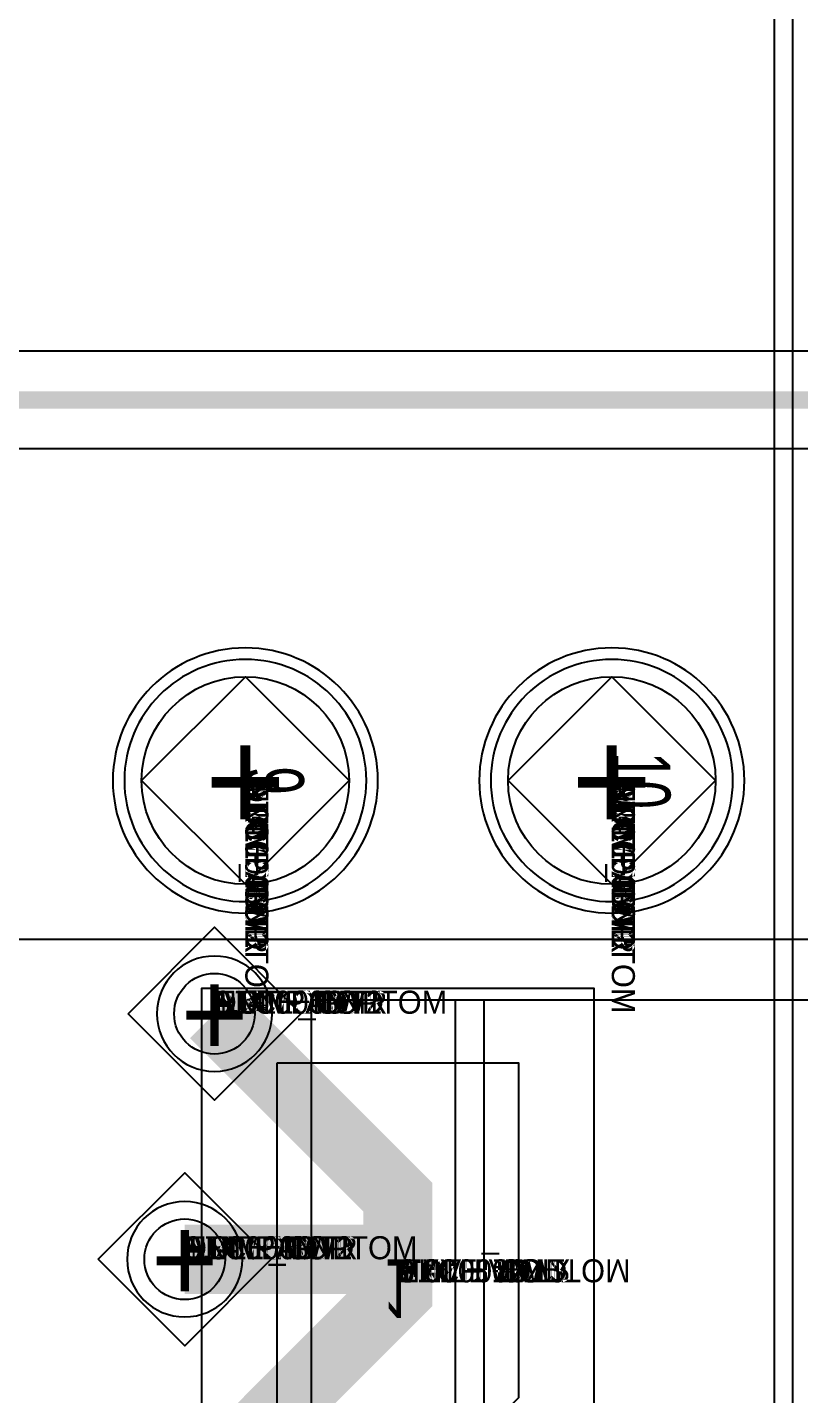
# Model space of a CAD drawing. Extents: x 0 to 323, y 0 to 320.
# Drawn here: x 159.57 to 166.27, y 93.88 to 105.73 of the extents above; entities that cross this region are included whole.
import ezdxf
from ezdxf.enums import TextEntityAlignment as Align

# ---------------------------------------------------------------- set-up
doc = ezdxf.new("R2010")
doc.units = 0
doc.header["$MEASUREMENT"] = 0
doc.layers.get('0').update_dxf_attribs({"linetype": 'CONTINUOUS'})
for name, color, linetype in [('CDN_FIGURES', 7, 'CONTINUOUS'), ('ETCH_BOTTOM', 7, 'CONTINUOUS'), ('ETCH_GND', 3, 'CONTINUOUS'), ('ETCH_INT1', 4, 'CONTINUOUS'), ('ETCH_INT2', 5, 'CONTINUOUS'), ('ETCH_PWR', 6, 'CONTINUOUS'), ('ETCH_TOP', 2, 'CONTINUOUS'), ('MANUFACTURING_NCLEGEND-1-6', 8, 'CONTINUOUS'), ('PACKAGE_GEOMETRY_ASSEMBLY_TOP', 11, 'CONTINUOUS'), ('PACKAGE_GEOMETRY_PIN_NUMBER', 9, 'CONTINUOUS')]:
    doc.layers.add(name, color=color, linetype=linetype)

# ---------------------------------------------------------------- blocks, each defined once
blk = doc.blocks.new('PAD_INFO')
for tag in ['SHAPE_TYPE', 'PAD_HEIGHT', 'PAD_LAYER', 'PAD_TYPE', 'PAD_WIDTH']:
    blk.add_attdef(tag, (0, 0), '', height=0.2)
at = {"flags": 2}
blk.add_attdef('CDN_TYPE', (0, 0), '', height=0.2, dxfattribs=at)
blk = doc.blocks.new('DRILL_INFO')
at = {"flags": 2}
blk.add_attdef('CDN_TYPE', (0, 0), '', height=0.2, dxfattribs=at)
for tag in ['FSHAPE', 'FCHAR', 'DRILL_HEIGHT', 'DIAMETER', 'PLATED', 'DRILL_WIDTH']:
    blk.add_attdef(tag, (0, 0), '', height=0.2)
blk = doc.blocks.new('VIA0700X0300')
at = {"layer": 'ETCH_BOTTOM'}
blk.add_circle((0, 0), 0.35, dxfattribs=at)
at = {"layer": 'ETCH_GND'}
blk.add_circle((0, 0), 0.35, dxfattribs=at)
at = {"layer": 'ETCH_INT1'}
blk.add_circle((0, 0), 0.35, dxfattribs=at)
at = {"layer": 'ETCH_INT2'}
blk.add_circle((0, 0), 0.35, dxfattribs=at)
at = {"layer": 'ETCH_PWR'}
blk.add_circle((0, 0), 0.35, dxfattribs=at)
at = {"layer": 'ETCH_TOP'}
blk.add_circle((0, 0), 0.35, dxfattribs=at)
ref = blk.add_blockref('PAD_INFO', (0, 0))
ref.add_attrib('PAD_LAYER', 'ETCH_TOP', (0, 0), dxfattribs={"height": 0.2})
ref.add_attrib('SHAPE_TYPE', 'NULL', (0, 0), dxfattribs={"height": 0.2})
ref.add_attrib('PAD_TYPE', 'ANTIPAD', (0, 0), dxfattribs={"height": 0.2})
ref.add_attrib('PAD_WIDTH', '0.000000', (0, 0), dxfattribs={"height": 0.2})
ref.add_attrib('PAD_HEIGHT', '0.000000', (0, 0), dxfattribs={"height": 0.2})
ref = blk.add_blockref('PAD_INFO', (0, 0))
ref.add_attrib('PAD_LAYER', 'ETCH_GND', (0, 0), dxfattribs={"height": 0.2})
ref.add_attrib('SHAPE_TYPE', 'NULL', (0, 0), dxfattribs={"height": 0.2})
ref.add_attrib('PAD_TYPE', 'ANTIPAD', (0, 0), dxfattribs={"height": 0.2})
ref.add_attrib('PAD_WIDTH', '0.000000', (0, 0), dxfattribs={"height": 0.2})
ref.add_attrib('PAD_HEIGHT', '0.000000', (0, 0), dxfattribs={"height": 0.2})
ref = blk.add_blockref('PAD_INFO', (0, 0))
ref.add_attrib('PAD_LAYER', 'ETCH_INT1', (0, 0), dxfattribs={"height": 0.2})
ref.add_attrib('SHAPE_TYPE', 'NULL', (0, 0), dxfattribs={"height": 0.2})
ref.add_attrib('PAD_TYPE', 'ANTIPAD', (0, 0), dxfattribs={"height": 0.2})
ref.add_attrib('PAD_WIDTH', '0.000000', (0, 0), dxfattribs={"height": 0.2})
ref.add_attrib('PAD_HEIGHT', '0.000000', (0, 0), dxfattribs={"height": 0.2})
ref = blk.add_blockref('PAD_INFO', (0, 0))
ref.add_attrib('PAD_LAYER', 'ETCH_INT2', (0, 0), dxfattribs={"height": 0.2})
ref.add_attrib('SHAPE_TYPE', 'NULL', (0, 0), dxfattribs={"height": 0.2})
ref.add_attrib('PAD_TYPE', 'ANTIPAD', (0, 0), dxfattribs={"height": 0.2})
ref.add_attrib('PAD_WIDTH', '0.000000', (0, 0), dxfattribs={"height": 0.2})
ref.add_attrib('PAD_HEIGHT', '0.000000', (0, 0), dxfattribs={"height": 0.2})
ref = blk.add_blockref('PAD_INFO', (0, 0))
ref.add_attrib('PAD_LAYER', 'ETCH_PWR', (0, 0), dxfattribs={"height": 0.2})
ref.add_attrib('SHAPE_TYPE', 'NULL', (0, 0), dxfattribs={"height": 0.2})
ref.add_attrib('PAD_TYPE', 'ANTIPAD', (0, 0), dxfattribs={"height": 0.2})
ref.add_attrib('PAD_WIDTH', '0.000000', (0, 0), dxfattribs={"height": 0.2})
ref.add_attrib('PAD_HEIGHT', '0.000000', (0, 0), dxfattribs={"height": 0.2})
ref = blk.add_blockref('PAD_INFO', (0, 0))
ref.add_attrib('PAD_LAYER', 'ETCH_BOTTOM', (0, 0), dxfattribs={"height": 0.2})
ref.add_attrib('SHAPE_TYPE', 'NULL', (0, 0), dxfattribs={"height": 0.2})
ref.add_attrib('PAD_TYPE', 'ANTIPAD', (0, 0), dxfattribs={"height": 0.2})
ref.add_attrib('PAD_WIDTH', '0.000000', (0, 0), dxfattribs={"height": 0.2})
ref.add_attrib('PAD_HEIGHT', '0.000000', (0, 0), dxfattribs={"height": 0.2})
ref = blk.add_blockref('PAD_INFO', (0, 0))
ref.add_attrib('PAD_LAYER', 'ETCH_TOP', (0, 0), dxfattribs={"height": 0.2})
ref.add_attrib('SHAPE_TYPE', 'NULL', (0, 0), dxfattribs={"height": 0.2})
ref.add_attrib('PAD_TYPE', 'THERMAL', (0, 0), dxfattribs={"height": 0.2})
ref.add_attrib('PAD_WIDTH', '0.000000', (0, 0), dxfattribs={"height": 0.2})
ref.add_attrib('PAD_HEIGHT', '0.000000', (0, 0), dxfattribs={"height": 0.2})
ref = blk.add_blockref('PAD_INFO', (0, 0))
ref.add_attrib('PAD_LAYER', 'ETCH_GND', (0, 0), dxfattribs={"height": 0.2})
ref.add_attrib('SHAPE_TYPE', 'NULL', (0, 0), dxfattribs={"height": 0.2})
ref.add_attrib('PAD_TYPE', 'THERMAL', (0, 0), dxfattribs={"height": 0.2})
ref.add_attrib('PAD_WIDTH', '0.000000', (0, 0), dxfattribs={"height": 0.2})
ref.add_attrib('PAD_HEIGHT', '0.000000', (0, 0), dxfattribs={"height": 0.2})
ref = blk.add_blockref('PAD_INFO', (0, 0))
ref.add_attrib('PAD_LAYER', 'ETCH_INT1', (0, 0), dxfattribs={"height": 0.2})
ref.add_attrib('SHAPE_TYPE', 'NULL', (0, 0), dxfattribs={"height": 0.2})
ref.add_attrib('PAD_TYPE', 'THERMAL', (0, 0), dxfattribs={"height": 0.2})
ref.add_attrib('PAD_WIDTH', '0.000000', (0, 0), dxfattribs={"height": 0.2})
ref.add_attrib('PAD_HEIGHT', '0.000000', (0, 0), dxfattribs={"height": 0.2})
ref = blk.add_blockref('PAD_INFO', (0, 0))
ref.add_attrib('PAD_LAYER', 'ETCH_INT2', (0, 0), dxfattribs={"height": 0.2})
ref.add_attrib('SHAPE_TYPE', 'NULL', (0, 0), dxfattribs={"height": 0.2})
ref.add_attrib('PAD_TYPE', 'THERMAL', (0, 0), dxfattribs={"height": 0.2})
ref.add_attrib('PAD_WIDTH', '0.000000', (0, 0), dxfattribs={"height": 0.2})
ref.add_attrib('PAD_HEIGHT', '0.000000', (0, 0), dxfattribs={"height": 0.2})
ref = blk.add_blockref('PAD_INFO', (0, 0))
ref.add_attrib('PAD_LAYER', 'ETCH_PWR', (0, 0), dxfattribs={"height": 0.2})
ref.add_attrib('SHAPE_TYPE', 'NULL', (0, 0), dxfattribs={"height": 0.2})
ref.add_attrib('PAD_TYPE', 'THERMAL', (0, 0), dxfattribs={"height": 0.2})
ref.add_attrib('PAD_WIDTH', '0.000000', (0, 0), dxfattribs={"height": 0.2})
ref.add_attrib('PAD_HEIGHT', '0.000000', (0, 0), dxfattribs={"height": 0.2})
ref = blk.add_blockref('PAD_INFO', (0, 0))
ref.add_attrib('PAD_LAYER', 'ETCH_BOTTOM', (0, 0), dxfattribs={"height": 0.2})
ref.add_attrib('SHAPE_TYPE', 'NULL', (0, 0), dxfattribs={"height": 0.2})
ref.add_attrib('PAD_TYPE', 'THERMAL', (0, 0), dxfattribs={"height": 0.2})
ref.add_attrib('PAD_WIDTH', '0.000000', (0, 0), dxfattribs={"height": 0.2})
ref.add_attrib('PAD_HEIGHT', '0.000000', (0, 0), dxfattribs={"height": 0.2})
ref = blk.add_blockref('PAD_INFO', (0, 0))
ref.add_attrib('PAD_LAYER', 'ETCH_TOP', (0, 0), dxfattribs={"height": 0.2})
ref.add_attrib('SHAPE_TYPE', 'CIRCLE', (0, 0), dxfattribs={"height": 0.2})
ref.add_attrib('PAD_TYPE', 'REGULAR', (0, 0), dxfattribs={"height": 0.2})
ref.add_attrib('PAD_WIDTH', '0.700000', (0, 0), dxfattribs={"height": 0.2})
ref.add_attrib('PAD_HEIGHT', '0.700000', (0, 0), dxfattribs={"height": 0.2})
ref = blk.add_blockref('PAD_INFO', (0, 0))
ref.add_attrib('PAD_LAYER', 'ETCH_GND', (0, 0), dxfattribs={"height": 0.2})
ref.add_attrib('SHAPE_TYPE', 'CIRCLE', (0, 0), dxfattribs={"height": 0.2})
ref.add_attrib('PAD_TYPE', 'REGULAR', (0, 0), dxfattribs={"height": 0.2})
ref.add_attrib('PAD_WIDTH', '0.700000', (0, 0), dxfattribs={"height": 0.2})
ref.add_attrib('PAD_HEIGHT', '0.700000', (0, 0), dxfattribs={"height": 0.2})
ref = blk.add_blockref('PAD_INFO', (0, 0))
ref.add_attrib('PAD_LAYER', 'ETCH_INT1', (0, 0), dxfattribs={"height": 0.2})
ref.add_attrib('SHAPE_TYPE', 'CIRCLE', (0, 0), dxfattribs={"height": 0.2})
ref.add_attrib('PAD_TYPE', 'REGULAR', (0, 0), dxfattribs={"height": 0.2})
ref.add_attrib('PAD_WIDTH', '0.700000', (0, 0), dxfattribs={"height": 0.2})
ref.add_attrib('PAD_HEIGHT', '0.700000', (0, 0), dxfattribs={"height": 0.2})
ref = blk.add_blockref('PAD_INFO', (0, 0))
ref.add_attrib('PAD_LAYER', 'ETCH_INT2', (0, 0), dxfattribs={"height": 0.2})
ref.add_attrib('SHAPE_TYPE', 'CIRCLE', (0, 0), dxfattribs={"height": 0.2})
ref.add_attrib('PAD_TYPE', 'REGULAR', (0, 0), dxfattribs={"height": 0.2})
ref.add_attrib('PAD_WIDTH', '0.700000', (0, 0), dxfattribs={"height": 0.2})
ref.add_attrib('PAD_HEIGHT', '0.700000', (0, 0), dxfattribs={"height": 0.2})
ref = blk.add_blockref('PAD_INFO', (0, 0))
ref.add_attrib('PAD_LAYER', 'ETCH_PWR', (0, 0), dxfattribs={"height": 0.2})
ref.add_attrib('SHAPE_TYPE', 'CIRCLE', (0, 0), dxfattribs={"height": 0.2})
ref.add_attrib('PAD_TYPE', 'REGULAR', (0, 0), dxfattribs={"height": 0.2})
ref.add_attrib('PAD_WIDTH', '0.700000', (0, 0), dxfattribs={"height": 0.2})
ref.add_attrib('PAD_HEIGHT', '0.700000', (0, 0), dxfattribs={"height": 0.2})
ref = blk.add_blockref('PAD_INFO', (0, 0))
ref.add_attrib('PAD_LAYER', 'ETCH_BOTTOM', (0, 0), dxfattribs={"height": 0.2})
ref.add_attrib('SHAPE_TYPE', 'CIRCLE', (0, 0), dxfattribs={"height": 0.2})
ref.add_attrib('PAD_TYPE', 'REGULAR', (0, 0), dxfattribs={"height": 0.2})
ref.add_attrib('PAD_WIDTH', '0.700000', (0, 0), dxfattribs={"height": 0.2})
ref.add_attrib('PAD_HEIGHT', '0.700000', (0, 0), dxfattribs={"height": 0.2})
ref = blk.add_blockref('DRILL_INFO', (0, 0))
ref.add_attrib('DIAMETER', '0.300000', (0, 0), dxfattribs={"height": 0.2})
ref.add_attrib('PLATED', 'PLATED', (0, 0), dxfattribs={"height": 0.2})
ref.add_attrib('FSHAPE', 'DIAMOND', (0, 0), dxfattribs={"height": 0.2})
ref.add_attrib('FCHAR', '+', (0, 0), dxfattribs={"height": 0.2})
ref.add_attrib('DRILL_WIDTH', '1.500000', (0, 0), dxfattribs={"height": 0.2})
ref.add_attrib('DRILL_HEIGHT', '1.500000', (0, 0), dxfattribs={"height": 0.2})
for tag in ['CDN_TYPE', 'PIN']:
    blk.add_attdef(tag, (0, 0), '', height=0.2)
at = {"flags": 2}
for tag in ['PSTKNAME', 'BBV']:
    blk.add_attdef(tag, (0, 0), '', height=0.2, dxfattribs=at)
blk = doc.blocks.new('FIGURE_DIAMOND')
at = {"layer": 'CDN_FIGURES'}
blk.add_lwpolyline([(-0.5, 0), (0, 0.5), (0.5, 0), (0, -0.5)], close=True, dxfattribs=at)
blk = doc.blocks.new('RC2100X3400TS_C1')
for tag in ['CDN_TYPE', 'PIN']:
    blk.add_attdef(tag, (0, 0), '', height=0.2)
at = {"flags": 2}
for tag in ['PSTKNAME', 'BBV']:
    blk.add_attdef(tag, (0, 0), '', height=0.2, dxfattribs=at)
blk = doc.blocks.new('RC2100X3400TS_C')
at = {"layer": 'ETCH_TOP'}
blk.add_lwpolyline([(-1.05, -1.7), (-1.05, 1.7), (0.55, 1.7), (1.05, 1.2), (1.05, -1.7)], close=True, dxfattribs=at)
ref = blk.add_blockref('PAD_INFO', (0, 0))
ref.add_attrib('PAD_LAYER', 'ETCH_TOP', (0, 0), dxfattribs={"height": 0.2})
ref.add_attrib('SHAPE_TYPE', 'NULL', (0, 0), dxfattribs={"height": 0.2})
ref.add_attrib('PAD_TYPE', 'ANTIPAD', (0, 0), dxfattribs={"height": 0.2})
ref.add_attrib('PAD_WIDTH', '0.000000', (0, 0), dxfattribs={"height": 0.2})
ref.add_attrib('PAD_HEIGHT', '0.000000', (0, 0), dxfattribs={"height": 0.2})
ref = blk.add_blockref('PAD_INFO', (0, 0))
ref.add_attrib('PAD_LAYER', 'ETCH_GND', (0, 0), dxfattribs={"height": 0.2})
ref.add_attrib('SHAPE_TYPE', 'NULL', (0, 0), dxfattribs={"height": 0.2})
ref.add_attrib('PAD_TYPE', 'ANTIPAD', (0, 0), dxfattribs={"height": 0.2})
ref.add_attrib('PAD_WIDTH', '0.000000', (0, 0), dxfattribs={"height": 0.2})
ref.add_attrib('PAD_HEIGHT', '0.000000', (0, 0), dxfattribs={"height": 0.2})
ref = blk.add_blockref('PAD_INFO', (0, 0))
ref.add_attrib('PAD_LAYER', 'ETCH_INT1', (0, 0), dxfattribs={"height": 0.2})
ref.add_attrib('SHAPE_TYPE', 'NULL', (0, 0), dxfattribs={"height": 0.2})
ref.add_attrib('PAD_TYPE', 'ANTIPAD', (0, 0), dxfattribs={"height": 0.2})
ref.add_attrib('PAD_WIDTH', '0.000000', (0, 0), dxfattribs={"height": 0.2})
ref.add_attrib('PAD_HEIGHT', '0.000000', (0, 0), dxfattribs={"height": 0.2})
ref = blk.add_blockref('PAD_INFO', (0, 0))
ref.add_attrib('PAD_LAYER', 'ETCH_INT2', (0, 0), dxfattribs={"height": 0.2})
ref.add_attrib('SHAPE_TYPE', 'NULL', (0, 0), dxfattribs={"height": 0.2})
ref.add_attrib('PAD_TYPE', 'ANTIPAD', (0, 0), dxfattribs={"height": 0.2})
ref.add_attrib('PAD_WIDTH', '0.000000', (0, 0), dxfattribs={"height": 0.2})
ref.add_attrib('PAD_HEIGHT', '0.000000', (0, 0), dxfattribs={"height": 0.2})
ref = blk.add_blockref('PAD_INFO', (0, 0))
ref.add_attrib('PAD_LAYER', 'ETCH_PWR', (0, 0), dxfattribs={"height": 0.2})
ref.add_attrib('SHAPE_TYPE', 'NULL', (0, 0), dxfattribs={"height": 0.2})
ref.add_attrib('PAD_TYPE', 'ANTIPAD', (0, 0), dxfattribs={"height": 0.2})
ref.add_attrib('PAD_WIDTH', '0.000000', (0, 0), dxfattribs={"height": 0.2})
ref.add_attrib('PAD_HEIGHT', '0.000000', (0, 0), dxfattribs={"height": 0.2})
ref = blk.add_blockref('PAD_INFO', (0, 0))
ref.add_attrib('PAD_LAYER', 'ETCH_BOTTOM', (0, 0), dxfattribs={"height": 0.2})
ref.add_attrib('SHAPE_TYPE', 'NULL', (0, 0), dxfattribs={"height": 0.2})
ref.add_attrib('PAD_TYPE', 'ANTIPAD', (0, 0), dxfattribs={"height": 0.2})
ref.add_attrib('PAD_WIDTH', '0.000000', (0, 0), dxfattribs={"height": 0.2})
ref.add_attrib('PAD_HEIGHT', '0.000000', (0, 0), dxfattribs={"height": 0.2})
ref = blk.add_blockref('PAD_INFO', (0, 0))
ref.add_attrib('PAD_LAYER', 'ETCH_TOP', (0, 0), dxfattribs={"height": 0.2})
ref.add_attrib('SHAPE_TYPE', 'NULL', (0, 0), dxfattribs={"height": 0.2})
ref.add_attrib('PAD_TYPE', 'THERMAL', (0, 0), dxfattribs={"height": 0.2})
ref.add_attrib('PAD_WIDTH', '0.000000', (0, 0), dxfattribs={"height": 0.2})
ref.add_attrib('PAD_HEIGHT', '0.000000', (0, 0), dxfattribs={"height": 0.2})
ref = blk.add_blockref('PAD_INFO', (0, 0))
ref.add_attrib('PAD_LAYER', 'ETCH_GND', (0, 0), dxfattribs={"height": 0.2})
ref.add_attrib('SHAPE_TYPE', 'NULL', (0, 0), dxfattribs={"height": 0.2})
ref.add_attrib('PAD_TYPE', 'THERMAL', (0, 0), dxfattribs={"height": 0.2})
ref.add_attrib('PAD_WIDTH', '0.000000', (0, 0), dxfattribs={"height": 0.2})
ref.add_attrib('PAD_HEIGHT', '0.000000', (0, 0), dxfattribs={"height": 0.2})
ref = blk.add_blockref('PAD_INFO', (0, 0))
ref.add_attrib('PAD_LAYER', 'ETCH_INT1', (0, 0), dxfattribs={"height": 0.2})
ref.add_attrib('SHAPE_TYPE', 'NULL', (0, 0), dxfattribs={"height": 0.2})
ref.add_attrib('PAD_TYPE', 'THERMAL', (0, 0), dxfattribs={"height": 0.2})
ref.add_attrib('PAD_WIDTH', '0.000000', (0, 0), dxfattribs={"height": 0.2})
ref.add_attrib('PAD_HEIGHT', '0.000000', (0, 0), dxfattribs={"height": 0.2})
ref = blk.add_blockref('PAD_INFO', (0, 0))
ref.add_attrib('PAD_LAYER', 'ETCH_INT2', (0, 0), dxfattribs={"height": 0.2})
ref.add_attrib('SHAPE_TYPE', 'NULL', (0, 0), dxfattribs={"height": 0.2})
ref.add_attrib('PAD_TYPE', 'THERMAL', (0, 0), dxfattribs={"height": 0.2})
ref.add_attrib('PAD_WIDTH', '0.000000', (0, 0), dxfattribs={"height": 0.2})
ref.add_attrib('PAD_HEIGHT', '0.000000', (0, 0), dxfattribs={"height": 0.2})
ref = blk.add_blockref('PAD_INFO', (0, 0))
ref.add_attrib('PAD_LAYER', 'ETCH_PWR', (0, 0), dxfattribs={"height": 0.2})
ref.add_attrib('SHAPE_TYPE', 'NULL', (0, 0), dxfattribs={"height": 0.2})
ref.add_attrib('PAD_TYPE', 'THERMAL', (0, 0), dxfattribs={"height": 0.2})
ref.add_attrib('PAD_WIDTH', '0.000000', (0, 0), dxfattribs={"height": 0.2})
ref.add_attrib('PAD_HEIGHT', '0.000000', (0, 0), dxfattribs={"height": 0.2})
ref = blk.add_blockref('PAD_INFO', (0, 0))
ref.add_attrib('PAD_LAYER', 'ETCH_BOTTOM', (0, 0), dxfattribs={"height": 0.2})
ref.add_attrib('SHAPE_TYPE', 'NULL', (0, 0), dxfattribs={"height": 0.2})
ref.add_attrib('PAD_TYPE', 'THERMAL', (0, 0), dxfattribs={"height": 0.2})
ref.add_attrib('PAD_WIDTH', '0.000000', (0, 0), dxfattribs={"height": 0.2})
ref.add_attrib('PAD_HEIGHT', '0.000000', (0, 0), dxfattribs={"height": 0.2})
ref = blk.add_blockref('PAD_INFO', (0, 0))
ref.add_attrib('PAD_LAYER', 'ETCH_TOP', (0, 0), dxfattribs={"height": 0.2})
ref.add_attrib('SHAPE_TYPE', 'SHAPE', (0, 0), dxfattribs={"height": 0.2})
ref.add_attrib('PAD_TYPE', 'REGULAR', (0, 0), dxfattribs={"height": 0.2})
ref.add_attrib('PAD_WIDTH', '2.100000', (0, 0), dxfattribs={"height": 0.2})
ref.add_attrib('PAD_HEIGHT', '3.400000', (0, 0), dxfattribs={"height": 0.2})
ref = blk.add_blockref('PAD_INFO', (0, 0))
ref.add_attrib('PAD_LAYER', 'ETCH_GND', (0, 0), dxfattribs={"height": 0.2})
ref.add_attrib('SHAPE_TYPE', 'NULL', (0, 0), dxfattribs={"height": 0.2})
ref.add_attrib('PAD_TYPE', 'REGULAR', (0, 0), dxfattribs={"height": 0.2})
ref.add_attrib('PAD_WIDTH', '0.000000', (0, 0), dxfattribs={"height": 0.2})
ref.add_attrib('PAD_HEIGHT', '0.000000', (0, 0), dxfattribs={"height": 0.2})
ref = blk.add_blockref('PAD_INFO', (0, 0))
ref.add_attrib('PAD_LAYER', 'ETCH_INT1', (0, 0), dxfattribs={"height": 0.2})
ref.add_attrib('SHAPE_TYPE', 'NULL', (0, 0), dxfattribs={"height": 0.2})
ref.add_attrib('PAD_TYPE', 'REGULAR', (0, 0), dxfattribs={"height": 0.2})
ref.add_attrib('PAD_WIDTH', '0.000000', (0, 0), dxfattribs={"height": 0.2})
ref.add_attrib('PAD_HEIGHT', '0.000000', (0, 0), dxfattribs={"height": 0.2})
ref = blk.add_blockref('PAD_INFO', (0, 0))
ref.add_attrib('PAD_LAYER', 'ETCH_INT2', (0, 0), dxfattribs={"height": 0.2})
ref.add_attrib('SHAPE_TYPE', 'NULL', (0, 0), dxfattribs={"height": 0.2})
ref.add_attrib('PAD_TYPE', 'REGULAR', (0, 0), dxfattribs={"height": 0.2})
ref.add_attrib('PAD_WIDTH', '0.000000', (0, 0), dxfattribs={"height": 0.2})
ref.add_attrib('PAD_HEIGHT', '0.000000', (0, 0), dxfattribs={"height": 0.2})
ref = blk.add_blockref('PAD_INFO', (0, 0))
ref.add_attrib('PAD_LAYER', 'ETCH_PWR', (0, 0), dxfattribs={"height": 0.2})
ref.add_attrib('SHAPE_TYPE', 'NULL', (0, 0), dxfattribs={"height": 0.2})
ref.add_attrib('PAD_TYPE', 'REGULAR', (0, 0), dxfattribs={"height": 0.2})
ref.add_attrib('PAD_WIDTH', '0.000000', (0, 0), dxfattribs={"height": 0.2})
ref.add_attrib('PAD_HEIGHT', '0.000000', (0, 0), dxfattribs={"height": 0.2})
ref = blk.add_blockref('PAD_INFO', (0, 0))
ref.add_attrib('PAD_LAYER', 'ETCH_BOTTOM', (0, 0), dxfattribs={"height": 0.2})
ref.add_attrib('SHAPE_TYPE', 'NULL', (0, 0), dxfattribs={"height": 0.2})
ref.add_attrib('PAD_TYPE', 'REGULAR', (0, 0), dxfattribs={"height": 0.2})
ref.add_attrib('PAD_WIDTH', '0.000000', (0, 0), dxfattribs={"height": 0.2})
ref.add_attrib('PAD_HEIGHT', '0.000000', (0, 0), dxfattribs={"height": 0.2})
ref = blk.add_blockref('DRILL_INFO', (0, 0))
ref.add_attrib('DIAMETER', '0.000000', (0, 0), dxfattribs={"height": 0.2})
ref.add_attrib('PLATED', 'PLATED', (0, 0), dxfattribs={"height": 0.2})
ref.add_attrib('FSHAPE', 'NULL', (0, 0), dxfattribs={"height": 0.2})
ref.add_attrib('DRILL_WIDTH', '0.000000', (0, 0), dxfattribs={"height": 0.2})
ref.add_attrib('DRILL_HEIGHT', '0.000000', (0, 0), dxfattribs={"height": 0.2})
for tag in ['CDN_TYPE', 'PIN']:
    blk.add_attdef(tag, (0, 0), '', height=0.2)
at = {"flags": 2}
for tag in ['PSTKNAME', 'BBV']:
    blk.add_attdef(tag, (0, 0), '', height=0.2, dxfattribs=at)
blk = doc.blocks.new('F154')
at = {"layer": 'PACKAGE_GEOMETRY_ASSEMBLY_TOP'}
blk.add_lwpolyline([(-0.75, -2.25), (6.75, -2.25), (6.75, 2.25), (-0.75, 2.25)], close=True, dxfattribs=at)
for points in [[(0.5, 2.25), (0.5, -2.25)], [(0.75, 2.25), (0.75, -2.25)]]:
    blk.add_lwpolyline(points, dxfattribs=at)
at = {"layer": 'ETCH_TOP'}
ref = blk.add_blockref('RC2100X3400TS_C', (0, 0), dxfattribs=at)
ref.add_attrib('CDN_TYPE', 'PIN', (0, 0), dxfattribs={"height": 0.2})
ref.add_attrib('PIN', '1', (0, 0), dxfattribs={"height": 0.2})
ref = blk.add_blockref('RC2100X3400TS_C1', (6, 0), dxfattribs=at)
ref.add_attrib('CDN_TYPE', 'PIN', (0, 0), dxfattribs={"height": 0.2})
ref.add_attrib('PIN', '2', (0, 0), dxfattribs={"height": 0.2})
at = {"flags": 2}
for tag in ['SYMBOL_TYPE', 'CDN_TYPE', 'REFDES']:
    blk.add_attdef(tag, (0, 0), '', height=0.2, dxfattribs=at)
blk = doc.blocks.new('VIA1800X1100')
at = {"layer": 'ETCH_BOTTOM'}
blk.add_circle((0, 0), 0.9, dxfattribs=at)
at = {"layer": 'ETCH_GND'}
blk.add_circle((0, 0), 0.9, dxfattribs=at)
at = {"layer": 'ETCH_INT1'}
blk.add_circle((0, 0), 0.9, dxfattribs=at)
at = {"layer": 'ETCH_INT2'}
blk.add_circle((0, 0), 0.9, dxfattribs=at)
at = {"layer": 'ETCH_PWR'}
blk.add_circle((0, 0), 0.9, dxfattribs=at)
at = {"layer": 'ETCH_TOP'}
blk.add_circle((0, 0), 0.9, dxfattribs=at)
ref = blk.add_blockref('PAD_INFO', (0, 0))
ref.add_attrib('PAD_LAYER', 'ETCH_TOP', (0, 0), dxfattribs={"height": 0.2})
ref.add_attrib('SHAPE_TYPE', 'NULL', (0, 0), dxfattribs={"height": 0.2})
ref.add_attrib('PAD_TYPE', 'ANTIPAD', (0, 0), dxfattribs={"height": 0.2})
ref.add_attrib('PAD_WIDTH', '0.000000', (0, 0), dxfattribs={"height": 0.2})
ref.add_attrib('PAD_HEIGHT', '0.000000', (0, 0), dxfattribs={"height": 0.2})
ref = blk.add_blockref('PAD_INFO', (0, 0))
ref.add_attrib('PAD_LAYER', 'ETCH_GND', (0, 0), dxfattribs={"height": 0.2})
ref.add_attrib('SHAPE_TYPE', 'NULL', (0, 0), dxfattribs={"height": 0.2})
ref.add_attrib('PAD_TYPE', 'ANTIPAD', (0, 0), dxfattribs={"height": 0.2})
ref.add_attrib('PAD_WIDTH', '0.000000', (0, 0), dxfattribs={"height": 0.2})
ref.add_attrib('PAD_HEIGHT', '0.000000', (0, 0), dxfattribs={"height": 0.2})
ref = blk.add_blockref('PAD_INFO', (0, 0))
ref.add_attrib('PAD_LAYER', 'ETCH_INT1', (0, 0), dxfattribs={"height": 0.2})
ref.add_attrib('SHAPE_TYPE', 'NULL', (0, 0), dxfattribs={"height": 0.2})
ref.add_attrib('PAD_TYPE', 'ANTIPAD', (0, 0), dxfattribs={"height": 0.2})
ref.add_attrib('PAD_WIDTH', '0.000000', (0, 0), dxfattribs={"height": 0.2})
ref.add_attrib('PAD_HEIGHT', '0.000000', (0, 0), dxfattribs={"height": 0.2})
ref = blk.add_blockref('PAD_INFO', (0, 0))
ref.add_attrib('PAD_LAYER', 'ETCH_INT2', (0, 0), dxfattribs={"height": 0.2})
ref.add_attrib('SHAPE_TYPE', 'NULL', (0, 0), dxfattribs={"height": 0.2})
ref.add_attrib('PAD_TYPE', 'ANTIPAD', (0, 0), dxfattribs={"height": 0.2})
ref.add_attrib('PAD_WIDTH', '0.000000', (0, 0), dxfattribs={"height": 0.2})
ref.add_attrib('PAD_HEIGHT', '0.000000', (0, 0), dxfattribs={"height": 0.2})
ref = blk.add_blockref('PAD_INFO', (0, 0))
ref.add_attrib('PAD_LAYER', 'ETCH_PWR', (0, 0), dxfattribs={"height": 0.2})
ref.add_attrib('SHAPE_TYPE', 'NULL', (0, 0), dxfattribs={"height": 0.2})
ref.add_attrib('PAD_TYPE', 'ANTIPAD', (0, 0), dxfattribs={"height": 0.2})
ref.add_attrib('PAD_WIDTH', '0.000000', (0, 0), dxfattribs={"height": 0.2})
ref.add_attrib('PAD_HEIGHT', '0.000000', (0, 0), dxfattribs={"height": 0.2})
ref = blk.add_blockref('PAD_INFO', (0, 0))
ref.add_attrib('PAD_LAYER', 'ETCH_BOTTOM', (0, 0), dxfattribs={"height": 0.2})
ref.add_attrib('SHAPE_TYPE', 'NULL', (0, 0), dxfattribs={"height": 0.2})
ref.add_attrib('PAD_TYPE', 'ANTIPAD', (0, 0), dxfattribs={"height": 0.2})
ref.add_attrib('PAD_WIDTH', '0.000000', (0, 0), dxfattribs={"height": 0.2})
ref.add_attrib('PAD_HEIGHT', '0.000000', (0, 0), dxfattribs={"height": 0.2})
ref = blk.add_blockref('PAD_INFO', (0, 0))
ref.add_attrib('PAD_LAYER', 'ETCH_TOP', (0, 0), dxfattribs={"height": 0.2})
ref.add_attrib('SHAPE_TYPE', 'NULL', (0, 0), dxfattribs={"height": 0.2})
ref.add_attrib('PAD_TYPE', 'THERMAL', (0, 0), dxfattribs={"height": 0.2})
ref.add_attrib('PAD_WIDTH', '0.000000', (0, 0), dxfattribs={"height": 0.2})
ref.add_attrib('PAD_HEIGHT', '0.000000', (0, 0), dxfattribs={"height": 0.2})
ref = blk.add_blockref('PAD_INFO', (0, 0))
ref.add_attrib('PAD_LAYER', 'ETCH_GND', (0, 0), dxfattribs={"height": 0.2})
ref.add_attrib('SHAPE_TYPE', 'NULL', (0, 0), dxfattribs={"height": 0.2})
ref.add_attrib('PAD_TYPE', 'THERMAL', (0, 0), dxfattribs={"height": 0.2})
ref.add_attrib('PAD_WIDTH', '0.000000', (0, 0), dxfattribs={"height": 0.2})
ref.add_attrib('PAD_HEIGHT', '0.000000', (0, 0), dxfattribs={"height": 0.2})
ref = blk.add_blockref('PAD_INFO', (0, 0))
ref.add_attrib('PAD_LAYER', 'ETCH_INT1', (0, 0), dxfattribs={"height": 0.2})
ref.add_attrib('SHAPE_TYPE', 'NULL', (0, 0), dxfattribs={"height": 0.2})
ref.add_attrib('PAD_TYPE', 'THERMAL', (0, 0), dxfattribs={"height": 0.2})
ref.add_attrib('PAD_WIDTH', '0.000000', (0, 0), dxfattribs={"height": 0.2})
ref.add_attrib('PAD_HEIGHT', '0.000000', (0, 0), dxfattribs={"height": 0.2})
ref = blk.add_blockref('PAD_INFO', (0, 0))
ref.add_attrib('PAD_LAYER', 'ETCH_INT2', (0, 0), dxfattribs={"height": 0.2})
ref.add_attrib('SHAPE_TYPE', 'NULL', (0, 0), dxfattribs={"height": 0.2})
ref.add_attrib('PAD_TYPE', 'THERMAL', (0, 0), dxfattribs={"height": 0.2})
ref.add_attrib('PAD_WIDTH', '0.000000', (0, 0), dxfattribs={"height": 0.2})
ref.add_attrib('PAD_HEIGHT', '0.000000', (0, 0), dxfattribs={"height": 0.2})
ref = blk.add_blockref('PAD_INFO', (0, 0))
ref.add_attrib('PAD_LAYER', 'ETCH_PWR', (0, 0), dxfattribs={"height": 0.2})
ref.add_attrib('SHAPE_TYPE', 'NULL', (0, 0), dxfattribs={"height": 0.2})
ref.add_attrib('PAD_TYPE', 'THERMAL', (0, 0), dxfattribs={"height": 0.2})
ref.add_attrib('PAD_WIDTH', '0.000000', (0, 0), dxfattribs={"height": 0.2})
ref.add_attrib('PAD_HEIGHT', '0.000000', (0, 0), dxfattribs={"height": 0.2})
ref = blk.add_blockref('PAD_INFO', (0, 0))
ref.add_attrib('PAD_LAYER', 'ETCH_BOTTOM', (0, 0), dxfattribs={"height": 0.2})
ref.add_attrib('SHAPE_TYPE', 'NULL', (0, 0), dxfattribs={"height": 0.2})
ref.add_attrib('PAD_TYPE', 'THERMAL', (0, 0), dxfattribs={"height": 0.2})
ref.add_attrib('PAD_WIDTH', '0.000000', (0, 0), dxfattribs={"height": 0.2})
ref.add_attrib('PAD_HEIGHT', '0.000000', (0, 0), dxfattribs={"height": 0.2})
ref = blk.add_blockref('DRILL_INFO', (0, 0))
ref.add_attrib('DIAMETER', '1.100000', (0, 0), dxfattribs={"height": 0.2})
ref.add_attrib('PLATED', 'PLATED', (0, 0), dxfattribs={"height": 0.2})
ref.add_attrib('FSHAPE', 'DIAMOND', (0, 0), dxfattribs={"height": 0.2})
ref.add_attrib('FCHAR', '+', (0, 0), dxfattribs={"height": 0.2})
ref.add_attrib('DRILL_WIDTH', '1.800000', (0, 0), dxfattribs={"height": 0.2})
ref.add_attrib('DRILL_HEIGHT', '1.800000', (0, 0), dxfattribs={"height": 0.2})
ref = blk.add_blockref('PAD_INFO', (0, 0))
ref.add_attrib('PAD_LAYER', 'ETCH_TOP', (0, 0), dxfattribs={"height": 0.2})
ref.add_attrib('SHAPE_TYPE', 'CIRCLE', (0, 0), dxfattribs={"height": 0.2})
ref.add_attrib('PAD_TYPE', 'REGULAR', (0, 0), dxfattribs={"height": 0.2})
ref.add_attrib('PAD_WIDTH', '1.800000', (0, 0), dxfattribs={"height": 0.2})
ref.add_attrib('PAD_HEIGHT', '1.800000', (0, 0), dxfattribs={"height": 0.2})
ref = blk.add_blockref('PAD_INFO', (0, 0))
ref.add_attrib('PAD_LAYER', 'ETCH_GND', (0, 0), dxfattribs={"height": 0.2})
ref.add_attrib('SHAPE_TYPE', 'CIRCLE', (0, 0), dxfattribs={"height": 0.2})
ref.add_attrib('PAD_TYPE', 'REGULAR', (0, 0), dxfattribs={"height": 0.2})
ref.add_attrib('PAD_WIDTH', '1.800000', (0, 0), dxfattribs={"height": 0.2})
ref.add_attrib('PAD_HEIGHT', '1.800000', (0, 0), dxfattribs={"height": 0.2})
ref = blk.add_blockref('PAD_INFO', (0, 0))
ref.add_attrib('PAD_LAYER', 'ETCH_INT1', (0, 0), dxfattribs={"height": 0.2})
ref.add_attrib('SHAPE_TYPE', 'CIRCLE', (0, 0), dxfattribs={"height": 0.2})
ref.add_attrib('PAD_TYPE', 'REGULAR', (0, 0), dxfattribs={"height": 0.2})
ref.add_attrib('PAD_WIDTH', '1.800000', (0, 0), dxfattribs={"height": 0.2})
ref.add_attrib('PAD_HEIGHT', '1.800000', (0, 0), dxfattribs={"height": 0.2})
ref = blk.add_blockref('PAD_INFO', (0, 0))
ref.add_attrib('PAD_LAYER', 'ETCH_INT2', (0, 0), dxfattribs={"height": 0.2})
ref.add_attrib('SHAPE_TYPE', 'CIRCLE', (0, 0), dxfattribs={"height": 0.2})
ref.add_attrib('PAD_TYPE', 'REGULAR', (0, 0), dxfattribs={"height": 0.2})
ref.add_attrib('PAD_WIDTH', '1.800000', (0, 0), dxfattribs={"height": 0.2})
ref.add_attrib('PAD_HEIGHT', '1.800000', (0, 0), dxfattribs={"height": 0.2})
ref = blk.add_blockref('PAD_INFO', (0, 0))
ref.add_attrib('PAD_LAYER', 'ETCH_PWR', (0, 0), dxfattribs={"height": 0.2})
ref.add_attrib('SHAPE_TYPE', 'CIRCLE', (0, 0), dxfattribs={"height": 0.2})
ref.add_attrib('PAD_TYPE', 'REGULAR', (0, 0), dxfattribs={"height": 0.2})
ref.add_attrib('PAD_WIDTH', '1.800000', (0, 0), dxfattribs={"height": 0.2})
ref.add_attrib('PAD_HEIGHT', '1.800000', (0, 0), dxfattribs={"height": 0.2})
ref = blk.add_blockref('PAD_INFO', (0, 0))
ref.add_attrib('PAD_LAYER', 'ETCH_BOTTOM', (0, 0), dxfattribs={"height": 0.2})
ref.add_attrib('SHAPE_TYPE', 'CIRCLE', (0, 0), dxfattribs={"height": 0.2})
ref.add_attrib('PAD_TYPE', 'REGULAR', (0, 0), dxfattribs={"height": 0.2})
ref.add_attrib('PAD_WIDTH', '1.800000', (0, 0), dxfattribs={"height": 0.2})
ref.add_attrib('PAD_HEIGHT', '1.800000', (0, 0), dxfattribs={"height": 0.2})
for tag in ['CDN_TYPE', 'PIN']:
    blk.add_attdef(tag, (0, 0), '', height=0.2)
at = {"flags": 2}
for tag in ['PSTKNAME', 'BBV']:
    blk.add_attdef(tag, (0, 0), '', height=0.2, dxfattribs=at)
blk = doc.blocks.new('EUH')
at = {"layer": 'PACKAGE_GEOMETRY_ASSEMBLY_TOP'}
blk.add_lwpolyline([(-1.675, -1.5), (14.075, -1.5), (14.075, 33.3), (-1.675, 33.3)], close=True, dxfattribs=at)
at = {"layer": 'ETCH_TOP'}
for p in [(12.7, 22.24), (12.7, 19.06)]:
    blk.add_blockref('VIA1800X1100', p, dxfattribs=at)
at = {"flags": 2}
for tag in ['SYMBOL_TYPE', 'CDN_TYPE', 'REFDES']:
    blk.add_attdef(tag, (0, 0), '', height=0.2, dxfattribs=at)

msp = doc.modelspace()

# ---------------------------------------------------------------- linework, layer by layer
at = {"layer": 'ETCH_BOTTOM'}
for points, format in [([(156.63, 78.849), (156.63, 97.681), (157.403, 98.454), (157.375, 98.49, -0.260909), (157.202, 99.6), (157.213, 99.63), (157.183, 99.66, 0.668179), (157.01, 99.589), (157.01, 99.44), (153.61, 99.44), (153.61, 101.56), (154.295, 101.56), (154.295, 101.646), (155.574, 102.925), (169.79, 102.925)], "xyb"), ([(171.35, 102.5, 0.15, 0.15, 0), (155.75, 102.5, 0.15, 0.15, 0), (154.72, 101.47, 0.15, 0.15, 0), (154.72, 100.5, 0.15, 0.15, 0)], "xyseb"), ([(169.8, 102.075), (155.926, 102.075), (155.584, 101.733, 0.668179), (155.656, 101.56), (157.01, 101.56), (157.01, 100.95), (157.166, 100.95), (157.85, 100.267), (157.88, 100.278, -1.224525), (158.226, 98.051), (158.203, 98.052), (157.48, 97.329), (157.48, 91.699, 0.569164)], "xyb"), ([(162.783, 95.049, 0.6, 0.6, 0), (162.783, 95.587, 0.6, 0.6, 0), (161.192, 97.178, 0.6, 0.6, 0)], "xyseb"), ([(162.783, 95.049, 0.6, 0.6, 0), (162.783, 94.768, 0.6, 0.6, 0), (160.841, 92.826, 0.6, 0.6, 0)], "xyseb"), ([(162.783, 95.049, 0.6, 0.6, 0), (160.934, 95.049, 0.6, 0.6, 0)], "xyseb")]:
    msp.add_lwpolyline(points, format=format, dxfattribs=at)
for points in [[(161.46, 100.35, 1), (161.46, 98.05, 1)], [(164.64, 100.35, 1), (164.64, 98.05, 1)]]:
    msp.add_lwpolyline(points, format="xyb", close=True, dxfattribs=at)
msp.add_lwpolyline([(163.602, 92.699), (161.083, 92.699), (161.083, 97.399), (164.483, 97.399), (164.483, 93.58)], close=True, dxfattribs=at)
at = {"layer": 'ETCH_GND'}
for points in [[(162.51, 99.2, 1), (160.41, 99.2, 1)], [(165.69, 99.2, 1), (163.59, 99.2, 1)]]:
    msp.add_lwpolyline(points, format="xyb", close=True, dxfattribs=at)
at = {"layer": 'ETCH_INT1'}
for points in [[(111.201, 108.159), (157.628, 108.159, -0.058304), (157.688, 108.151), (157.694, 108.15), (158.606, 108.15), (158.612, 108.151, -0.058304), (158.672, 108.159), (166.208, 108.159), (166.208, 78.066), (166.916, 77.359), (167.059, 77.359), (167.059, 70.672)], [(111.201, 108), (157.628, 108, -0.575908), (157.716, 107.848, 1.724017), (158.584, 107.848, -0.575908), (158.672, 108), (166.05, 108), (166.05, 78), (166.85, 77.2), (166.9, 77.2), (166.9, 70.791)]]:
    msp.add_lwpolyline(points, format="xyb", dxfattribs=at)
for points in [[(162.51, 99.2, 1), (160.41, 99.2, 1)], [(165.69, 99.2, 1), (163.59, 99.2, 1)], [(161.692, 97.178, 1), (160.692, 97.178, 1)], [(161.434, 95.049, 1), (160.434, 95.049, 1)]]:
    msp.add_lwpolyline(points, format="xyb", close=True, dxfattribs=at)
at = {"layer": 'ETCH_INT2'}
for points in [[(162.61, 99.2, 1), (160.31, 99.2, 1)], [(165.79, 99.2, 1), (163.49, 99.2, 1)]]:
    msp.add_lwpolyline(points, format="xyb", close=True, dxfattribs=at)
at = {"layer": 'ETCH_PWR'}
for points in [[(162.51, 99.2, 1), (160.41, 99.2, 1)], [(165.69, 99.2, 1), (163.59, 99.2, 1)], [(161.192, 97.678, 1), (161.192, 96.678, 1)], [(160.934, 95.549, 1), (160.934, 94.549, 1)]]:
    msp.add_lwpolyline(points, format="xyb", close=True, dxfattribs=at)

# ---------------------------------------------------------------- block references
at = {"rotation": 270}
msp.add_blockref('EUH', (142.4, 111.9), dxfattribs=at)
at = {"xscale": -1, "rotation": 180}
msp.add_blockref('F154', (162.783, 95.049), dxfattribs=at)
at = {"layer": 'ETCH_TOP'}
for p in [(161.192, 97.178), (160.934, 95.049)]:
    msp.add_blockref('VIA0700X0300', p, dxfattribs=at)
at = {"layer": 'MANUFACTURING_NCLEGEND-1-6'}
for p, xscale, yscale in [((161.46, 99.2), 1.8, 1.8), ((164.64, 99.2), 1.8, 1.8), ((161.192, 97.178), 1.5, 1.5), ((160.934, 95.049), 1.5, 1.5)]:
    msp.add_blockref('FIGURE_DIAMOND', p, dxfattribs=dict(at, xscale=xscale, yscale=yscale))

# ---------------------------------------------------------------- texts
for height, p in [(0.9, (161.46, 99.2)), (0.9, (164.64, 99.2)), (0.75, (161.192, 97.178)), (0.75, (160.934, 95.049))]:
    msp.add_text('+', height=height, dxfattribs=at).set_placement(p, align=Align.MIDDLE_CENTER)
at = {"layer": 'PACKAGE_GEOMETRY_PIN_NUMBER', "width": 0.649606}
for s, p in [('10', (164.64, 99.2)), ('9', (161.46, 99.2))]:
    msp.add_text(s, height=0.508, rotation=270, dxfattribs=at).set_placement(p, align=Align.CENTER)
at = {"layer": 'PACKAGE_GEOMETRY_PIN_NUMBER', "text_generation_flag": 2, "width": 0.649606}
msp.add_text('1', height=0.508, rotation=180, dxfattribs=at).set_placement((162.783, 95.049), align=Align.CENTER)

doc.saveas('drawing.dxf')
